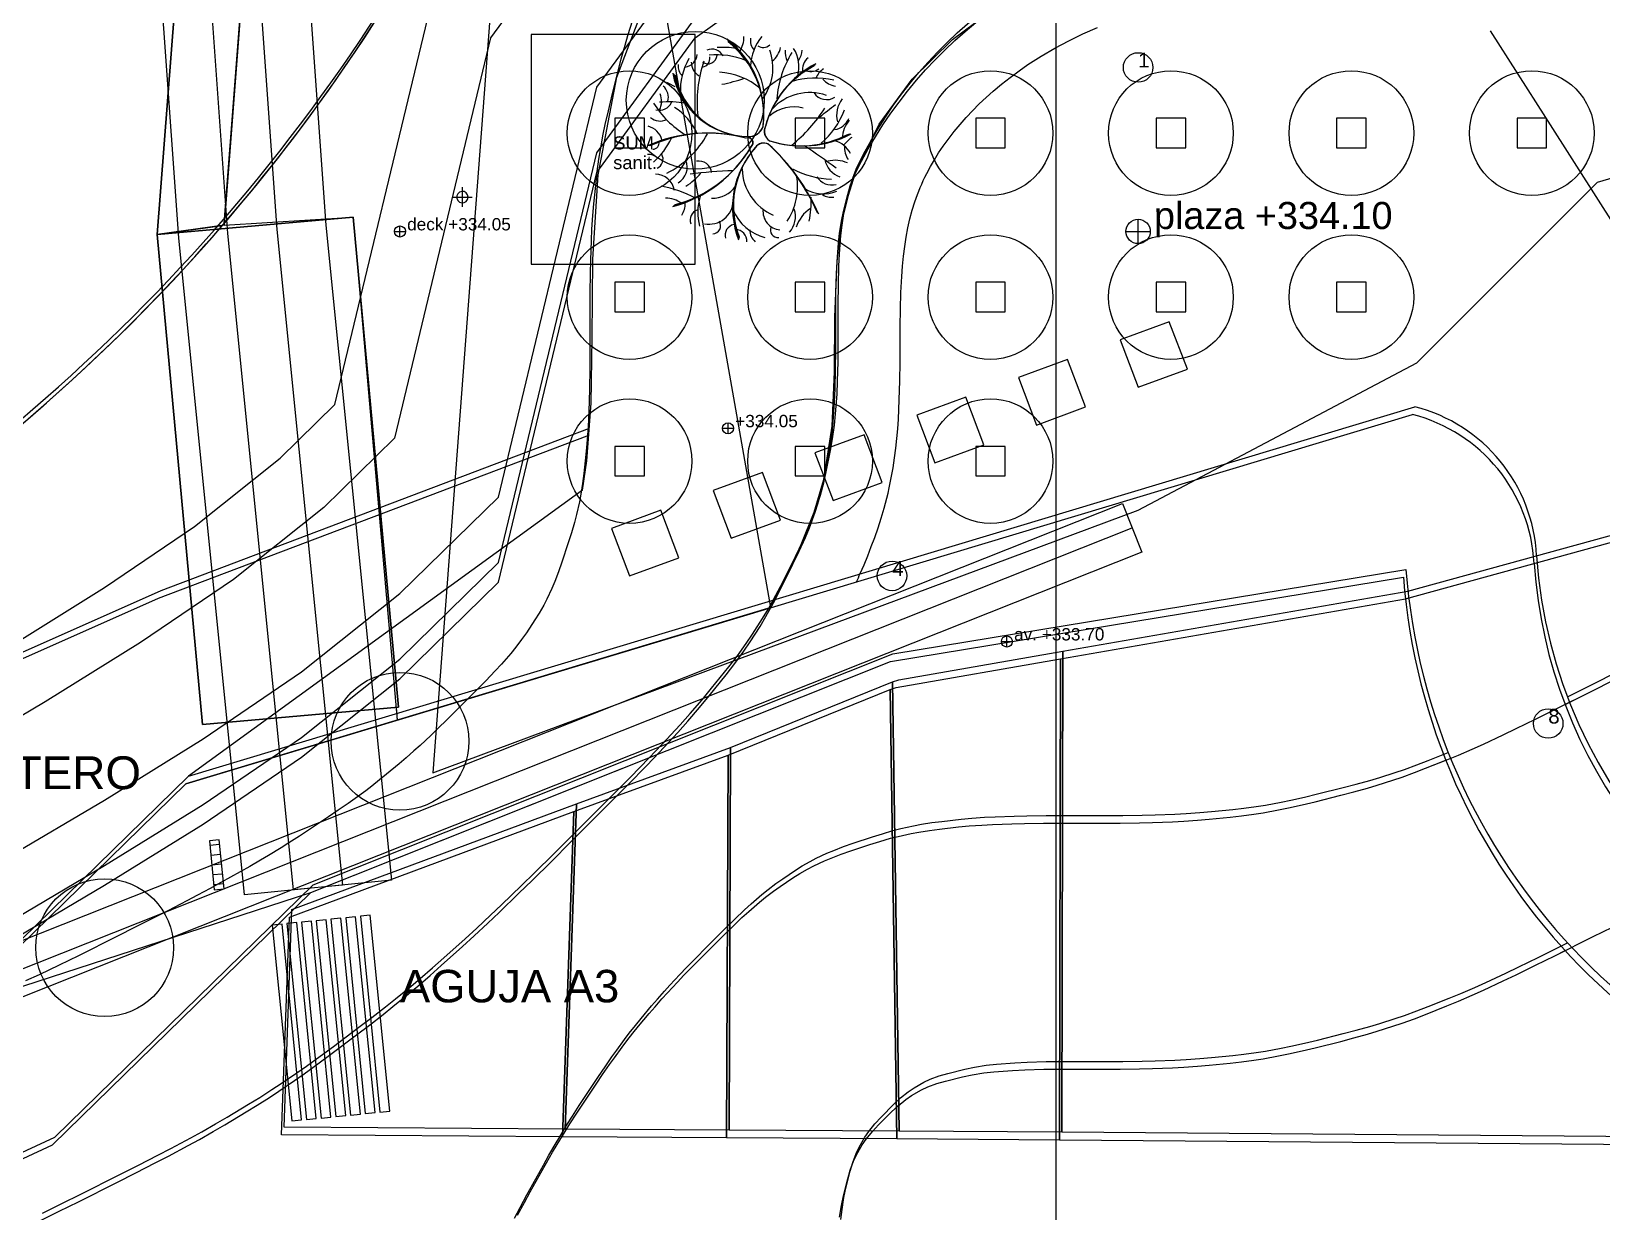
# Model space of a CAD drawing. Header units: metres. Extents: x -1097 to 1588, y -673 to 884.
# Drawn here: x 837.5 to 933.3, y 270.2 to 342.2 of the extents above; entities that cross this region are included whole.
import ezdxf

# ---------------------------------------------------------------- set-up
doc = ezdxf.new("R2010")
doc.units = ezdxf.units.M
doc.layers.get('0').update_dxf_attribs({"lineweight": 0, "plot": 0})
for name, color, linetype, lineweight, plot in [('ARBOLES_PROY', 3, 'Continuous', 0, False), ('CORTES', 1, 'Continuous', 0, False), ('COTAS', 7, 'Continuous', 0, False), ('CRECIDA_Q100', 5, 'Continuous', 0, False), ('ESCALERAS', 7, 'Continuous', 0, False), ('Espacios relajacion', 32, 'Continuous', 0, False), ('EXTENSIONES', 252, 'Continuous', 0, False), ('HATCHS', 7, 'Continuous', 0, False), ('PERGOLADO', 7, 'Continuous', 0, False), ('PLAZA-DISEÑO', 6, 'Continuous', 0, False), ('Plazas de Arribo', 40, 'Continuous', 0, False), ('PROY-TEXTO', 7, 'Continuous', 0, False), ('PROYECCIONES', 7, 'Continuous', 0, False), ('SUDS-CUNETA_VERDE', 3, 'Continuous', 0, False), ('SUDS-JARDIN_LLUVIA', 4, 'Continuous', 0, False), ('SUDS-PASARELA', 30, 'Continuous', 0, False), ('TERRAZAS-GAVIONES', 8, 'Continuous', 0, False), ('TERRENO', 188, 'Continuous', 0, False), ('VEGETACION', 85, 'Continuous', 0, False), ('VISTA', 7, 'Continuous', 0, False), ('VISTA LEJOS', 7, 'Continuous', 0, False)]:
    doc.layers.add(name, color=color, linetype=linetype, lineweight=lineweight, plot=plot)
doc.styles.add('ARIAL', font='arial.ttf')

# ---------------------------------------------------------------- blocks, each defined once
blk = doc.blocks.new('BICICLETERO')
for points in [[(-1.5, -0.3), (1.5, -0.3), (1.5, 0.3), (-1.5, 0.3), (-1.5, -0.3)], [(-1.2, -0.3), (-1.2, 0.3)], [(-0.6, -0.3), (-0.6, 0.3)], [(0, -0.3), (0, 0.3)], [(0.6, -0.3), (0.6, 0.3)], [(1.2, -0.3), (1.2, 0.3)]]:
    blk.add_lwpolyline(points)
blk = doc.blocks.new('LUMINARIA')
for points in [[(-0.6, 0), (0.6, 0)], [(0.35, 0), (0.32, 0.142), (0.234, 0.26), (0.108, 0.333), (-0.037, 0.348), (-0.175, 0.303), (-0.283, 0.206), (-0.342, 0.073), (-0.342, -0.073), (-0.283, -0.206), (-0.175, -0.303), (-0.037, -0.348), (0.108, -0.333), (0.234, -0.26), (0.32, -0.142), (0.35, 0)], [(0, -0.6), (0, 0.6)]]:
    blk.add_lwpolyline(points)

msp = doc.modelspace()

# ---------------------------------------------------------------- linework, layer by layer
at = {"layer": ''}
for points in [[(836.292, 304.74), (841.999, 308.291), (847.474, 312.015), (852.705, 316.174), (856.041, 319.448), (861.82, 343.52), (870.168, 354.919), (878.315, 360.743), (886.326, 364.73), (891.189, 365.786), (894.73, 368.574), (898.884, 372.638), (905.431, 386.61), (914.221, 392.037), (920.221, 395.742), (932.774, 403.493), (939.758, 406.738)], [(947.559, 405.373), (941.3, 403.044), (934.675, 399.965), (922.323, 392.338), (916.323, 388.634), (908.547, 383.833), (902.199, 370.286), (897.374, 365.564), (892.938, 362.072), (887.662, 360.927), (880.382, 357.304), (873.016, 352.038), (865.522, 341.805), (859.663, 317.397), (855.358, 313.173), (849.847, 308.791), (844.181, 304.937), (838.368, 301.321), (832.675, 297.95)]]:
    msp.add_lwpolyline(points, dxfattribs=at)
for points in [[(857.587, 276.189), (856.393, 288.129), (855.796, 288.07), (856.99, 276.129)], [(858.483, 276.278), (857.289, 288.219), (856.692, 288.159), (857.886, 276.219)], [(859.378, 276.368), (858.184, 288.308), (857.587, 288.249), (858.781, 276.308)], [(854.005, 275.831), (852.811, 287.771), (852.214, 287.711), (853.408, 275.771)], [(854.9, 275.92), (853.706, 287.861), (853.109, 287.801), (854.303, 275.861)], [(855.796, 276.01), (854.602, 287.95), (854.005, 287.891), (855.199, 275.95)], [(856.692, 276.099), (855.498, 288.04), (854.9, 287.98), (856.095, 276.04)]]:
    msp.add_lwpolyline(points, close=True, dxfattribs=at)
at = {"layer": 'ARBOLES_PROY'}
for centre, radius in [((878, 337.997), 4.2), ((874, 336), 3.8), ((885, 336), 3.8), ((896, 336), 3.8), ((907, 336), 3.8), ((918, 336), 3.8), ((929, 336), 3.8), ((874, 326), 3.8), ((885, 326), 3.8), ((896, 326), 3.8), ((907, 326), 3.8), ((918, 326), 3.8), ((874, 316), 3.8), ((885, 316), 3.8), ((896, 316), 3.8), ((860, 298.921), 4.2), ((842, 286.336), 4.2)]:
    msp.add_circle(centre, radius, dxfattribs=at)
at = {"layer": 'CORTES'}
msp.add_lwpolyline([(900, 262), (900, 445)], dxfattribs=at)
at = {"layer": 'COTAS'}
for points in [[(860, 329.663), (860, 330.337)], [(905, 329.257), (905, 330.743)], [(859.663, 330), (860.337, 330)], [(904.258, 330), (905.742, 330)], [(879.663, 318), (880.337, 318)], [(880, 317.663), (880, 318.337)], [(896.663, 305), (897.337, 305)], [(897, 304.663), (897, 305.337)]]:
    msp.add_lwpolyline(points, dxfattribs=at)
for centre, radius in [((860, 330), 0.338), ((905, 330), 0.743), ((880, 318), 0.338), ((897, 305), 0.338)]:
    msp.add_circle(centre, radius, dxfattribs=at)
at = {"layer": 'CRECIDA_Q100'}
msp.add_lwpolyline([(836, 291.784), (842, 295.336), (848, 299.069), (854, 303.15), (860, 307.921), (866, 313.809), (872, 338.804), (878, 346.997), (884, 351.285), (890, 354.272), (896, 355.574), (902, 360.297), (908, 366.168), (914, 378.973), (920, 382.678), (926, 386.382), (932, 390.087), (938, 393.791), (944, 396.58), (950, 398.812), (956, 401.044), (962, 403.276), (968, 405.508)], dxfattribs=at)
at = {"layer": 'ESCALERAS'}
for centre, radius, start, end in [((959.218, 312.286), 30, -176.06089, 64.61812), ((959.068, 311.816), 30, 183.93911, 26.81313), ((959.218, 312.286), 38.004, -175.63658, -97.98664), ((959.068, 311.816), 38.004, 184.36342, 262.01336)]:
    msp.add_arc(centre, radius, start, end, dxfattribs=at)
at = {"layer": 'Espacios relajacion'}
msp.add_lwpolyline([(872.434, 364.787), (850.918, 351.671), (849.277, 330.381), (857.146, 330.863), (859.915, 300.991), (859.761, 300.978), (859.828, 300.209), (882.611, 307.068)], close=True, dxfattribs=at)
for points in [[(882.611, 307.068), (872.434, 364.787)], [(849.277, 330.381), (857.146, 330.863)], [(857.146, 330.863), (859.828, 300.209)]]:
    msp.add_lwpolyline(points, dxfattribs=at)
at = {"layer": 'EXTENSIONES'}
msp.add_lwpolyline([(882.611, 307.068), (883.57, 308.99), (884.469, 310.924), (885.246, 312.883), (885.841, 314.881), (886.341, 318.12), (886.481, 321.442), (886.502, 324.806), (886.647, 328.168), (886.798, 329.535), (887.023, 330.888), (887.335, 332.217), (887.746, 333.515), (889.211, 336.536), (891.232, 339.277), (893.683, 341.695), (896.44, 343.747)], dxfattribs=at)
msp.add_lwpolyline([(845.192, 329.821), (857.146, 330.863), (859.915, 300.991), (847.96, 299.949)], close=True, dxfattribs=at)
at = {"layer": 'EXTENSIONES', "color": 253}
msp.add_lwpolyline([(854.567, 289.706), (875.688, 298.117), (875.809, 298.244), (876.932, 299.454), (877.546, 300.135), (878.266, 300.97), (878.852, 301.681), (879.889, 302.977), (880.417, 303.658), (880.964, 304.407), (881.348, 304.974), (881.953, 305.924), (882.308, 306.519), (882.611, 307.068), (846.952, 296.332), (831.202, 280.941), (801.182, 272.333)], close=True, dxfattribs=at)
at = {"layer": 'HATCHS'}
for points in [[(848.841, 376.783), (849.35, 375.815), (852.926, 377.729), (849.277, 330.381), (845.197, 329.824), (848.841, 376.783)], [(845.192, 329.821), (849.179, 330.366)]]:
    msp.add_lwpolyline(points, dxfattribs=at)
at = {"layer": 'HATCHS', "color": 251}
for points in [[(852.924, 377.695), (849.35, 375.815), (848.84, 376.772), (845.197, 329.824), (849.181, 330.368), (849.286, 330.49)], [(857.146, 330.863), (845.192, 329.821), (847.96, 299.949), (859.915, 300.991)]]:
    msp.add_lwpolyline(points, close=True, dxfattribs=at)
at = {"layer": 'PERGOLADO'}
for points in [[(873.221, 339.399), (879.008, 354.62)], [(872.086, 333.447), (873.221, 339.399)], [(871.75, 328.316), (872.086, 333.447)], [(871.721, 323.513), (871.75, 328.316)], [(871.661, 319.539), (871.721, 323.513)], [(871.389, 316.01), (871.661, 319.539)], [(871.133, 314.225), (871.389, 316.01)], [(871.133, 314.225), (847.103, 296.801)], [(847.103, 296.801), (831.353, 281.41)], [(846.952, 296.332), (831.202, 280.941)]]:
    msp.add_lwpolyline(points, dxfattribs=at)
at = {"layer": 'PLAZA-DISEÑO'}
for points in [[(862, 297), (905, 313), (922, 322), (933, 333), (950, 338), (970, 336), (985, 330), (995, 342), (992, 360), (960, 368), (920, 366), (885, 360), (866, 350)], [(868, 328), (878, 328), (878, 342), (868, 342)], [(873.1, 335.1), (874.9, 335.1), (874.9, 336.9), (873.1, 336.9)], [(884.1, 335.1), (885.9, 335.1), (885.9, 336.9), (884.1, 336.9)], [(895.1, 335.1), (896.9, 335.1), (896.9, 336.9), (895.1, 336.9)], [(906.1, 335.1), (907.9, 335.1), (907.9, 336.9), (906.1, 336.9)], [(917.1, 335.1), (918.9, 335.1), (918.9, 336.9), (917.1, 336.9)], [(928.1, 335.1), (929.9, 335.1), (929.9, 336.9), (928.1, 336.9)], [(873.1, 325.1), (874.9, 325.1), (874.9, 326.9), (873.1, 326.9)], [(884.1, 325.1), (885.9, 325.1), (885.9, 326.9), (884.1, 326.9)], [(895.1, 325.1), (896.9, 325.1), (896.9, 326.9), (895.1, 326.9)], [(906.1, 325.1), (907.9, 325.1), (907.9, 326.9), (906.1, 326.9)], [(917.1, 325.1), (918.9, 325.1), (918.9, 326.9), (917.1, 326.9)], [(905, 320.5), (908, 321.6), (906.9, 324.5), (903.9, 323.4)], [(898.8, 318.2), (901.8, 319.3), (900.7, 322.2), (897.7, 321.1)], [(892.6, 315.9), (895.6, 317), (894.5, 319.9), (891.5, 318.8)], [(873.1, 315.1), (874.9, 315.1), (874.9, 316.9), (873.1, 316.9)], [(884.1, 315.1), (885.9, 315.1), (885.9, 316.9), (884.1, 316.9)], [(886.4, 313.6), (889.4, 314.7), (888.3, 317.6), (885.3, 316.5)], [(895.1, 315.1), (896.9, 315.1), (896.9, 316.9), (895.1, 316.9)], [(880.2, 311.3), (883.2, 312.4), (882.1, 315.3), (879.1, 314.2)], [(874, 309), (877, 310.1), (875.9, 313), (872.9, 311.9)]]:
    msp.add_lwpolyline(points, close=True, dxfattribs=at)
for centre in [(905, 340), (890, 309), (930, 300)]:
    msp.add_circle(centre, 0.9, dxfattribs=at)
at = {"layer": 'Plazas de Arribo'}
for points in [[(887.83, 308.64), (887.887, 308.766), (887.944, 308.892), (888.001, 309.019), (888.057, 309.146), (888.29, 309.683), (888.516, 310.229), (888.735, 310.784), (888.946, 311.349), (889.149, 311.932), (889.34, 312.526), (889.518, 313.131), (889.682, 313.748), (889.756, 314.055), (889.826, 314.363), (889.891, 314.671), (889.951, 314.978), (890.007, 315.283), (890.059, 315.587), (890.107, 315.89), (890.15, 316.192), (890.227, 316.792), (890.291, 317.387), (890.343, 317.977), (890.385, 318.561), (890.443, 319.743), (890.474, 320.9), (890.487, 322.031), (890.492, 323.135), (890.497, 324.21), (890.511, 325.256), (890.539, 326.271), (890.589, 327.253), (890.637, 327.876), (890.698, 328.485), (890.773, 329.079), (890.863, 329.659), (890.97, 330.224), (891.092, 330.771), (891.232, 331.301), (891.39, 331.814), (891.465, 332.033), (891.543, 332.25), (891.626, 332.465), (891.714, 332.68), (891.806, 332.894), (891.904, 333.108), (892.005, 333.321), (892.111, 333.534), (892.337, 333.957), (892.58, 334.377), (892.841, 334.794), (893.118, 335.206), (893.781, 336.091), (894.515, 336.948), (895.314, 337.773), (896.171, 338.559), (896.68, 338.985), (897.203, 339.397), (897.739, 339.793), (898.285, 340.172), (899.092, 340.689), (899.919, 341.172), (900.768, 341.623), (901.637, 342.045), (902.529, 342.438)], [(926.467, 342.237), (929.831, 336.958), (933.194, 331.678), (936.558, 326.399)]]:
    msp.add_lwpolyline(points, dxfattribs=at)
at = {"layer": 'PROYECCIONES'}
for centre in [(919.272, 309.273), (919.423, 309.743)]:
    msp.add_arc(centre, 9.878, 2.79516, 75.65625, dxfattribs=at)
at = {"layer": 'SUDS-CUNETA_VERDE'}
msp.add_lwpolyline([(560.293, 261.584), (635.001, 253.615), (719.702, 262.583), (799.374, 272.542), (831.063, 284.426), (904.04, 313.416), (905.222, 310.442), (832.231, 281.446), (832.202, 281.435), (800.321, 269.48), (800.142, 269.424), (799.958, 269.39), (720.084, 259.406), (720.054, 259.402), (635.169, 250.415), (635, 250.406), (634.831, 250.415), (559.943, 258.403), (559.922, 258.405), (484.929, 267.404), (485.31, 270.581), (560.293, 261.584)], close=True, dxfattribs=at)
msp.add_lwpolyline([(485.119, 268.993), (560.113, 259.994), (635, 252.006), (719.885, 260.993), (799.759, 270.978), (831.64, 282.933), (904.631, 311.929)], dxfattribs=at)
at = {"layer": 'SUDS-JARDIN_LLUVIA'}
msp.add_lwpolyline([(846.516, 329.616), (841.511, 399.679), (850.489, 400.321), (855.484, 330.384), (859.478, 290.448), (850.522, 289.552), (846.516, 329.616)], close=True, dxfattribs=at)
at = {"layer": 'SUDS-PASARELA'}
msp.add_lwpolyline([(849.505, 329.872), (844.504, 399.893), (847.496, 400.107), (852.495, 330.128), (856.493, 290.149), (853.507, 289.851), (849.505, 329.872)], close=True, dxfattribs=at)
at = {"layer": 'TERRAZAS-GAVIONES'}
for points in [[(836, 287.784), (842, 291.336), (848, 295.069), (854, 299.15), (860, 303.921), (866, 309.809), (872, 334.804), (878, 342.997), (884, 347.285), (890, 350.272), (896, 351.574), (902, 356.297), (908, 362.168), (914, 374.973), (920, 378.678), (926, 382.382), (932, 386.087), (938, 389.791)], [(836, 286.584), (842, 290.136), (848, 293.869), (854, 297.95), (860, 302.721), (866, 308.609), (872, 333.604), (878, 341.797), (884, 346.085), (890, 349.072), (896, 350.374), (902, 355.097), (908, 360.968), (914, 373.773), (920, 377.478), (926, 381.182), (932, 384.887), (938, 388.591)]]:
    msp.add_lwpolyline(points, dxfattribs=at)
at = {"layer": 'TERRENO'}
for points in [[(819.417, 306.082, 0.154146), (865.195, 354.784, -0.264746), (939.194, 409.395, 0.126184), (1009.141, 440.833, 0.023351), (1019.703, 446.186, -0.201499), (1077.436, 445.722, 0.274025), (1159.999, 467.769, -0.097633), (1218.3, 522.425, -0.025758), (1250.44, 542.74, -0.121791), (1294.226, 555.818, 0.223923), (1324.518, 579.808, -0.189715), (1348.575, 596.166, 0.18602), (1376.088, 613.18, -0.224698), (1469.117, 654.691, 0.185508), (1499.567, 666.615, -0.210652), (1535.207, 677.618)], [(838.051, 269.688), (839.232, 270.264), (840.403, 270.845), (842.736, 272.011), (843.907, 272.602), (845.088, 273.207), (845.885, 273.624), (847.095, 274.272), (847.776, 274.647), (848.612, 275.122), (849.322, 275.539), (850.618, 276.317), (851.3, 276.735), (852.048, 277.21), (852.615, 277.584), (853.565, 278.232), (854.16, 278.65), (854.996, 279.255), (855.792, 279.845), (857.348, 281.012), (858.144, 281.616), (858.98, 282.264), (859.575, 282.74), (860.525, 283.517), (861.092, 283.992), (861.841, 284.64), (862.522, 285.245), (863.818, 286.412), (864.529, 287.06), (865.364, 287.837), (866.045, 288.485), (867.255, 289.652), (868.052, 290.429), (869.233, 291.596), (870.404, 292.762), (872.737, 295.095), (873.898, 296.266), (875.05, 297.447), (875.809, 298.244), (876.932, 299.454), (877.546, 300.135), (878.266, 300.97), (878.852, 301.681), (879.889, 302.977), (880.417, 303.658), (880.964, 304.407), (881.348, 304.974), (881.953, 305.924), (882.308, 306.519), (882.769, 307.355), (883.182, 308.151), (883.959, 309.707), (884.343, 310.503), (884.718, 311.339), (884.958, 311.934), (885.303, 312.884), (885.486, 313.451), (885.687, 314.199), (885.841, 314.881), (886.1, 316.177), (886.225, 316.888), (886.34, 317.723), (886.407, 318.404), (886.494, 319.614), (886.532, 320.411), (886.561, 321.592), (886.571, 322.763), (886.571, 325.096), (886.58, 326.257), (886.609, 327.409), (886.647, 328.168), (886.734, 329.291), (886.801, 329.905), (886.916, 330.625), (887.041, 331.211), (887.3, 332.248), (887.454, 332.776), (887.655, 333.323), (887.746, 333.515, -0.255092), (908.973, 348.564, 0.197037)]]:
    msp.add_lwpolyline(points, format="xyb", dxfattribs=at)
for points in [[(874.182, 342.885), (873.879, 341.934), (873.702, 341.339), (873.471, 340.504), (873.265, 339.707), (872.876, 338.152), (872.684, 337.355), (872.497, 336.52), (872.377, 335.925), (872.204, 334.974), (872.113, 334.408), (872.012, 333.659), (871.935, 332.977), (871.806, 331.681), (871.743, 330.971), (871.686, 330.136), (871.652, 329.454), (871.609, 328.245), (871.59, 327.448), (871.575, 326.267), (871.57, 325.096), (871.57, 322.763), (871.566, 321.596), (871.551, 320.43), (871.532, 319.652), (871.489, 318.486), (871.455, 317.838), (871.398, 317.06), (871.335, 316.412), (871.206, 315.246), (871.129, 314.641), (871.028, 313.993), (870.937, 313.518), (870.764, 312.74), (870.644, 312.265), (870.457, 311.617), (870.265, 311.012), (869.876, 309.846), (869.669, 309.255), (869.439, 308.651), (869.261, 308.233), (868.959, 307.585), (868.767, 307.211), (868.493, 306.735), (868.229, 306.318), (867.711, 305.54), (867.418, 305.122), (867.058, 304.647), (866.751, 304.273), (866.189, 303.625), (865.81, 303.207), (865.234, 302.602), (864.653, 302.012), (863.487, 300.846), (862.897, 300.26), (862.292, 299.67), (861.874, 299.271), (861.226, 298.666), (860.852, 298.326), (860.377, 297.908), (859.959, 297.553), (859.181, 296.905), (858.764, 296.564), (858.288, 296.189), (857.914, 295.906), (857.266, 295.431), (856.848, 295.133), (856.244, 294.716), (855.653, 294.317), (854.487, 293.54), (853.882, 293.141), (853.234, 292.724), (852.759, 292.426), (851.981, 291.951), (851.506, 291.668), (850.858, 291.293), (850.253, 290.953), (849.087, 290.305), (848.439, 289.949), (847.661, 289.532), (847.013, 289.191), (845.847, 288.586), (845.069, 288.188), (843.903, 287.597), (842.736, 287.012), (840.403, 285.845), (839.223, 285.264), (838.013, 284.688), (837.178, 284.309)], [(867.173, 270.019), (867.591, 270.797), (867.946, 271.445), (868.594, 272.611), (868.935, 273.216), (869.309, 273.864), (869.593, 274.339), (870.068, 275.117), (870.365, 275.592), (870.783, 276.24), (871.182, 276.845), (871.959, 278.012), (872.358, 278.602), (872.775, 279.207), (873.073, 279.624), (873.548, 280.272), (873.831, 280.647), (874.206, 281.122), (874.546, 281.54), (875.194, 282.317), (875.55, 282.735), (875.967, 283.21), (876.308, 283.584), (876.913, 284.232), (877.311, 284.65), (877.902, 285.255), (878.487, 285.845), (879.654, 287.012), (880.244, 287.593), (880.849, 288.169), (881.266, 288.548), (881.915, 289.109), (882.289, 289.417), (882.764, 289.777), (883.182, 290.069), (883.959, 290.588), (884.377, 290.852), (884.852, 291.125), (885.227, 291.317), (885.875, 291.62), (886.292, 291.797), (886.897, 292.028), (887.487, 292.234), (888.654, 292.623), (889.259, 292.815), (889.907, 293.002), (890.382, 293.122), (891.159, 293.295), (891.635, 293.386), (892.283, 293.487), (892.888, 293.564), (894.054, 293.693), (894.702, 293.756), (895.48, 293.813), (896.128, 293.847), (897.294, 293.89), (898.072, 293.909), (899.238, 293.924), (900.404, 293.929), (902.737, 293.929), (903.908, 293.933), (905.089, 293.948), (905.886, 293.967), (907.096, 294.01), (907.777, 294.044), (908.613, 294.101), (909.323, 294.164), (910.619, 294.293), (911.301, 294.37), (912.049, 294.471), (912.616, 294.562), (913.566, 294.735), (914.161, 294.855), (914.997, 295.042), (915.794, 295.234), (917.349, 295.623), (918.146, 295.829), (918.981, 296.06), (919.576, 296.237), (920.526, 296.54), (921.093, 296.732), (921.842, 297.006), (922.523, 297.27), (923.819, 297.788), (924.53, 298.081), (925.365, 298.441), (926.046, 298.748), (927.256, 299.31), (928.053, 299.689), (929.234, 300.265), (930.405, 300.846), (932.738, 302.012), (933.899, 302.602)], [(886.801, 269.904), (886.916, 270.624), (887.041, 271.21), (887.3, 272.247), (887.454, 272.775), (887.655, 273.322), (887.838, 273.706), (888.183, 274.311), (888.423, 274.666), (888.798, 275.127), (889.182, 275.539), (889.959, 276.317), (890.372, 276.701), (890.833, 277.075), (891.188, 277.315), (891.793, 277.661), (892.177, 277.844), (892.724, 278.045), (893.252, 278.199), (894.289, 278.458), (894.875, 278.583), (895.595, 278.698), (896.209, 278.765), (897.332, 278.852), (898.091, 278.89), (899.243, 278.919), (900.404, 278.928), (902.737, 278.928), (903.908, 278.933), (905.089, 278.948), (905.886, 278.967), (907.096, 279.01), (907.777, 279.044), (908.613, 279.101), (909.323, 279.164), (910.619, 279.293), (911.301, 279.37), (912.049, 279.471), (912.616, 279.562), (913.566, 279.735), (914.161, 279.855), (914.997, 280.042), (915.794, 280.234), (917.349, 280.623), (918.146, 280.829), (918.981, 281.06), (919.576, 281.237), (920.526, 281.54), (921.093, 281.732), (921.842, 282.005), (922.523, 282.269), (923.819, 282.788), (924.53, 283.08), (925.365, 283.44), (926.046, 283.748), (927.256, 284.309), (928.053, 284.688), (929.234, 285.264), (930.405, 285.845), (932.738, 287.012), (933.909, 287.588)]]:
    msp.add_lwpolyline(points, dxfattribs=at)
at = {"layer": 'VEGETACION'}
for centre, radius, start, end in [((876.321, 337.133), 5.862, -7.01261, 51.76086), ((879.102, 341.899), 1.869, -30.31086, -0.13685), ((882.198, 341.639), 0.839, 169.67781, -136.28872), ((884.371, 339.974), 3, 140.20303, 178.19473), ((877.251, 340.882), 0.878, -80.57325, -5.45985), ((879.003, 340.343), 0.775, 26.98899, 112.35361), ((879.325, 336.016), 4.754, 68.3223, 95.67587), ((879.621, 334.651), 6.571, 82.33941, 92.54677), ((876.378, 337.119), 5.803, -7.01261, 51.76086), ((876.434, 337.104), 5.745, -7.01261, 51.76086), ((876.49, 337.09), 5.686, -7.01261, 51.76086), ((882.144, 341.795), 0.58, -125.06785, -46.75849), ((879.602, 339.974), 3.133, -37.03996, 20.27839), ((881.84, 341.474), 1.382, -52.21385, -10.74588), ((889.22, 337.621), 6.258, 148.36683, 175.73086), ((884.836, 340.929), 1.353, 174.4694, -156.12237), ((882.146, 340.026), 2.176, -14.12065, 31.52713), ((883.472, 341.072), 1.04, -37.87568, -0.69377), ((877.809, 340.107), 0.855, 175.5863, -134.2924), ((880.942, 338.613), 3.845, 149.94734, -176.82535), ((878.698, 340.311), 0.939, 178.87088, -119.62745), ((885.975, 337.878), 7.859, 161.42441, -173.90455), ((878.782, 340.768), 0.548, -126.83758, -2.22247), ((878.335, 340.565), 0.561, -77.85985, 7.89186), ((887.925, 334.891), 5.846, 117.23254, 165.08268), ((887.986, 334.883), 5.906, 117.23254, 165.08268), ((888.048, 334.874), 5.967, 117.23254, 165.08268), ((888.109, 334.866), 6.027, 117.23254, 165.08268), ((885.464, 339.868), 0.93, 129.13352, -169.79062), ((885.055, 340.565), 0.81, -119.40791, -53.77718), ((886.472, 338.894), 1.206, 122.42615, 158.39057), ((875.436, 338.165), 0.931, -14.60648, 49.15979), ((873.77, 333.561), 6.054, 60.2465, 65.67795), ((881.277, 340.521), 4.73, -169.39915, -90.61113), ((881.284, 340.473), 4.683, -169.39915, -90.61113), ((881.291, 340.425), 4.635, -169.39915, -90.61113), ((881.298, 340.376), 4.588, -169.39915, -90.61113), ((879.281, 335.615), 4.093, 49.1819, 87.28655), ((877.436, 350.09), 11.329, -78.88119, -71.62327), ((885.345, 334.361), 4.996, 77.26203, 107.34819), ((886.67, 339.991), 1.128, -141.31419, -95.81178), ((874.696, 337.946), 1.251, -25.45632, 21.23769), ((876.391, 330.547), 7.353, 81.86691, 94.41278), ((884.983, 335.35), 3.119, 70.80163, 137.40588), ((886.011, 338.961), 0.922, -146.51659, -56.55935), ((888.312, 337.071), 1.693, 143.15964, -166.58772), ((875.847, 337.611), 0.88, -130.29884, -61.78587), ((880.575, 341.019), 6.03, -148.02706, -121.83538), ((875.799, 338.213), 0.827, -103.47011, -23.89102), ((874.834, 334.529), 3.584, 23.33462, 57.91194), ((883.993, 335.405), 2.189, 74.31841, 131.55014), ((877.918, 342.637), 9.484, -50.96163, -32.70067), ((895.016, 326.053), 14.413, 125.94383, 130.94741), ((882.321, 339.24), 5.12, -49.01403, -20.95397), ((878.742, 327.12), 8.881, 74.72725, 114.24073), ((874.857, 335.302), 1.149, 14.16374, 76.17617), ((878.774, 327.206), 8.792, 74.72725, 114.24073), ((878.806, 327.292), 8.703, 74.72725, 114.24073), ((878.838, 327.377), 8.615, 74.72725, 114.24073), ((881.277, 336.698), 0.907, -93.13221, -17.97388), ((881.283, 336.688), 0.898, -93.13221, -17.97388), ((881.29, 336.677), 0.889, -93.13221, -17.97388), ((881.297, 336.667), 0.88, -93.13221, -17.97388), ((882.866, 336.1), 0.66, 153.41984, -121.27123), ((882.876, 336.105), 0.667, 153.41984, -121.27123), ((882.885, 336.109), 0.674, 153.41984, -121.27123), ((882.894, 336.113), 0.681, 153.41984, -121.27123), ((886.312, 337.324), 1.134, -79.471, -22.67378), ((888.789, 335.59), 1.835, 139.45159, 176.95737), ((875.407, 335.399), 0.39, -87.47941, 11.74599), ((872.268, 337.761), 4.762, -47.90984, -25.81356), ((873.606, 338.782), 5.869, -63.07438, -28.86719), ((874.553, 339.189), 7.95, -74.86791, -30.40238), ((874.627, 339.154), 7.87, -74.86791, -30.40238), ((874.701, 339.119), 7.791, -74.86791, -30.40238), ((874.775, 339.084), 7.711, -74.86791, -30.40238), ((885.785, 331.457), 5.509, 138.41245, -158.97879), ((885.747, 331.499), 5.454, 138.41245, -158.97879), ((885.709, 331.542), 5.399, 138.41245, -158.97879), ((885.67, 331.584), 5.344, 138.41245, -158.97879), ((881.209, 335.404), 0.311, -49.80286, 114.20931), ((881.216, 335.407), 0.308, -49.80286, 114.20931), ((881.224, 335.409), 0.305, -49.80286, 114.20931), ((881.231, 335.412), 0.302, -49.80286, 114.20931), ((882.189, 334.747), 0.64, 64.15715, 144.97171), ((882.187, 334.756), 0.634, 64.15715, 144.97171), ((882.184, 334.765), 0.627, 64.15715, 144.97171), ((882.182, 334.775), 0.621, 64.15715, 144.97171), ((873.985, 326.123), 12.511, 23.86454, 47.40587), ((873.903, 326.025), 12.64, 23.86454, 47.40587), ((873.821, 325.926), 12.769, 23.86454, 47.40587), ((873.739, 325.828), 12.898, 23.86454, 47.40587), ((884.453, 341.427), 6.199, -108.13167, -62.2585), ((884.478, 341.486), 6.263, -108.13167, -62.2585), ((884.504, 341.545), 6.327, -108.13167, -62.2585), ((884.53, 341.605), 6.391, -108.13167, -62.2585), ((850.275, 284.113), 61.595, 53.87007, 56.06767), ((886.12, 334.063), 1.513, 26.97872, 76.13005), ((894.581, 327.563), 10.79, 130.7293, 134.41442), ((888.405, 335.114), 1.306, 175.41939, -146.01117), ((875.105, 333.7), 0.997, 52.25184, 90.5793), ((875.428, 334.418), 0.61, -65.70951, 27.14006), ((876.447, 333.915), 1.069, -61.51977, 22.95033), ((878.225, 333.511), 0.78, 6.63564, 100.13385), ((887.248, 334.644), 1.374, -169.09926, -108.54581), ((886.539, 332.555), 1.784, 65.24594, 104.85446), ((875.538, 332.275), 1.222, 10.88374, 88.48923), ((875.458, 335.992), 3.781, -58.5365, -40.24403), ((881.26, 305.141), 28.581, 91.89585, 97.18239), ((884.012, 333.885), 3.15, -178.6401, -113.40996), ((880.522, 332.722), 3.722, -34.2307, 10.37313), ((886.526, 338.851), 5.671, -117.27146, -92.28607), ((886.319, 333.88), 1.045, -148.92217, -74.86876), ((874.218, 324.548), 8.396, 63.11546, 78.20425), ((879.089, 333.685), 1.651, -93.06078, -33.79545), ((885.811, 334.379), 2.092, -122.25906, -66.98973), ((886.324, 333.163), 1.081, -121.91184, -83.51776), ((876.182, 330.301), 1.735, 55.05214, 89.71285), ((876.089, 331.717), 1.306, -33.66519, 0.2761), ((878.348, 330.685), 0.66, 109.77659, -161.16161), ((881.358, 331.167), 3.202, 162.29182, -164.58266), ((878.849, 331.91), 1.466, -101.26434, -1.15026), ((882.952, 332.408), 2.858, -157.33263, -104.24202), ((883.246, 331.219), 1.115, 172.80158, -94.34358), ((882.688, 330.904), 1.423, -42.05543, 18.62735), ((886.36, 329.482), 2.347, 124.73116, 160.55197), ((879.092, 331.802), 5.974, -11.32784, 2.75208), ((879.038, 330.358), 0.513, -86.06631, 31.73431), ((880.492, 329.76), 0.675, 102.03316, -164.99288), ((883.035, 330.09), 0.456, 157.63517, -83.3031), ((880.459, 329.411), 0.696, -2.81364, 89.85899), ((882.151, 330.034), 0.818, 174.9157, -126.47299)]:
    msp.add_arc(centre, radius, start, end, dxfattribs=at)
at = {"layer": 'VISTA'}
for points in [[(846.952, 296.332), (921.719, 318.843)], [(847.103, 296.801), (921.87, 319.313)], [(890.049, 304.245), (921.325, 309.394)], [(889.898, 303.776), (921.174, 308.925)], [(854.567, 289.706), (889.898, 303.776)], [(854.717, 290.176), (890.049, 304.245)], [(854.717, 290.176), (838.967, 274.785)], [(854.567, 289.706), (838.816, 274.315)], [(831.498, 271.318), (838.967, 274.785)], [(831.347, 270.849), (838.816, 274.315)]]:
    msp.add_lwpolyline(points, dxfattribs=at)
at = {"layer": 'VISTA LEJOS'}
for points in [[(820.419, 306.65, 0.15149), (865.195, 354.784, -0.264746), (939.194, 409.395, 0.126184), (1009.141, 440.833, 0.023351), (1019.703, 446.186, -0.201499), (1077.436, 445.722, 0.274025), (1159.999, 467.769, -0.097633), (1218.3, 522.425, -0.025758), (1250.44, 542.74, -0.121791), (1294.226, 555.818, 0.223923), (1324.518, 579.808, -0.189715), (1348.575, 596.166, 0.18602), (1376.088, 613.18, -0.224698), (1469.117, 654.691, 0.185508), (1499.567, 666.615, -0.210652), (1535.207, 677.618)], [(820.57, 307.12, 0.15149), (865.346, 355.253, -0.264746), (939.345, 409.865, 0.126184), (1009.291, 441.302, 0.023351), (1019.854, 446.656, -0.201499), (1077.587, 446.192, 0.274025), (1160.15, 468.238, -0.097633), (1218.451, 522.895, -0.025758), (1250.59, 543.21, -0.121791), (1294.377, 556.288, 0.223923), (1324.669, 580.278, -0.189715), (1348.725, 596.636, 0.18602), (1376.239, 613.65, -0.224698), (1469.268, 655.161, 0.185508), (1499.718, 667.085, -0.210652), (1535.358, 678.087)], [(838.051, 269.688), (839.232, 270.264), (840.403, 270.845), (842.736, 272.011), (843.907, 272.602), (845.088, 273.207), (845.885, 273.624), (847.095, 274.272), (847.776, 274.647), (848.612, 275.122), (849.322, 275.539), (850.618, 276.317), (851.3, 276.735), (852.048, 277.21), (852.615, 277.584), (853.565, 278.232), (854.16, 278.65), (854.996, 279.255), (855.792, 279.845), (857.348, 281.012), (858.144, 281.616), (858.98, 282.264), (859.575, 282.74), (860.525, 283.517), (861.092, 283.992), (861.841, 284.64), (862.522, 285.245), (863.818, 286.412), (864.529, 287.06), (865.364, 287.837), (866.045, 288.485), (867.255, 289.652), (868.052, 290.429), (869.233, 291.596), (870.404, 292.762), (872.737, 295.095), (873.898, 296.266), (875.05, 297.447), (875.809, 298.244), (876.932, 299.454), (877.546, 300.135), (878.266, 300.97), (878.852, 301.681), (879.889, 302.977), (880.417, 303.658), (880.964, 304.407), (881.348, 304.974), (881.953, 305.924), (882.308, 306.519), (882.769, 307.355), (883.182, 308.151), (883.959, 309.707), (884.343, 310.503), (884.718, 311.339), (884.958, 311.934), (885.303, 312.884), (885.486, 313.451), (885.687, 314.199), (885.841, 314.881), (886.1, 316.177), (886.225, 316.888), (886.34, 317.723), (886.407, 318.404), (886.494, 319.614), (886.532, 320.411), (886.561, 321.592), (886.571, 322.763), (886.571, 325.096), (886.58, 326.257), (886.609, 327.409), (886.647, 328.168), (886.734, 329.291), (886.801, 329.905), (886.916, 330.625), (887.041, 331.211), (887.3, 332.248), (887.454, 332.776), (887.655, 333.323), (887.746, 333.515, -0.255092), (908.973, 348.564, 0.197037)], [(838.202, 270.158), (839.383, 270.734), (840.554, 271.315), (842.887, 272.481), (844.058, 273.071), (845.239, 273.676), (846.036, 274.094), (847.245, 274.742), (847.927, 275.116), (848.762, 275.592), (849.473, 276.009), (850.769, 276.787), (851.45, 277.204), (852.199, 277.68), (852.766, 278.054), (853.716, 278.702), (854.311, 279.12), (855.146, 279.724), (855.943, 280.315), (857.498, 281.481), (858.295, 282.086), (859.13, 282.734), (859.726, 283.209), (860.676, 283.987), (861.243, 284.462), (861.991, 285.11), (862.673, 285.715), (863.969, 286.881), (864.679, 287.529), (865.515, 288.307), (866.196, 288.955), (867.406, 290.121), (868.203, 290.899), (869.383, 292.065), (870.555, 293.232), (872.888, 295.565), (874.049, 296.736), (875.201, 297.917), (875.96, 298.714), (877.083, 299.923), (877.697, 300.605), (878.417, 301.44), (879.003, 302.15), (880.04, 303.447), (880.568, 304.128), (881.115, 304.877), (881.499, 305.443), (882.104, 306.394), (882.459, 306.989), (882.92, 307.824), (883.332, 308.621), (884.11, 310.176), (884.494, 310.973), (884.869, 311.808), (885.109, 312.404), (885.454, 313.354), (885.637, 313.92), (885.838, 314.669), (885.992, 315.351), (886.251, 316.647), (886.376, 317.357), (886.491, 318.192), (886.558, 318.874), (886.645, 320.084), (886.683, 320.88), (886.712, 322.061), (886.721, 323.233), (886.721, 325.565), (886.731, 326.727), (886.76, 327.879), (886.798, 328.637), (886.885, 329.761), (886.952, 330.375), (887.067, 331.095), (887.192, 331.681), (887.451, 332.718), (887.605, 333.246), (887.806, 333.793), (887.897, 333.984, -0.255092), (909.124, 349.034, 0.197037)]]:
    msp.add_lwpolyline(points, format="xyb", dxfattribs=at)
for points in [[(921.299, 307.599), (993.358, 327.415)], [(921.449, 308.069), (993.509, 327.885)], [(871.542, 317.996), (845.417, 308.099)], [(871.391, 317.526), (845.266, 307.629)], [(845.266, 307.629), (794.878, 285.22)], [(845.417, 308.099), (795.029, 285.69)], [(900.259, 303.951), (921.299, 307.599)], [(900.41, 304.42), (921.449, 308.069)], [(890.41, 302.67), (900.41, 304.42)], [(900.41, 304.42), (900.347, 275.077)], [(900.347, 275.077), (900.41, 304.42)], [(890.259, 302.201), (900.259, 303.951)], [(900.259, 303.951), (900.197, 274.607)], [(900.197, 274.607), (900.259, 303.951)], [(880.16, 298.545), (890.035, 302.545)], [(890.035, 302.545), (890.41, 302.67)], [(890.035, 302.545), (890.441, 275.139)], [(890.441, 275.139), (890.035, 302.545)], [(931.025, 301.156), (932.738, 302.012), (933.899, 302.602)], [(931.176, 301.626), (932.889, 302.482), (934.05, 303.072)], [(880.009, 298.076), (889.884, 302.076)], [(889.884, 302.076), (890.259, 302.201)], [(889.884, 302.076), (890.29, 274.67)], [(890.29, 274.67), (889.884, 302.076)], [(866.983, 269.841), (867.324, 270.489), (867.742, 271.267), (868.097, 271.915), (868.745, 273.081), (869.086, 273.686), (869.46, 274.334), (869.743, 274.809), (870.219, 275.587), (870.516, 276.062), (870.934, 276.71), (871.332, 277.315), (872.11, 278.481), (872.508, 279.072), (872.926, 279.676), (873.224, 280.094), (873.699, 280.742), (873.982, 281.116), (874.356, 281.592), (874.697, 282.009), (875.345, 282.787), (875.7, 283.204), (876.118, 283.68), (876.459, 284.054), (877.064, 284.702), (877.462, 285.12), (878.052, 285.725), (878.638, 286.315), (879.804, 287.481), (880.395, 288.062), (881, 288.638), (881.417, 289.017), (882.065, 289.579), (882.44, 289.886), (882.915, 290.246), (883.332, 290.539), (884.11, 291.057), (884.528, 291.321), (885.003, 291.595), (885.377, 291.787), (886.025, 292.089), (886.443, 292.267), (887.048, 292.497), (887.638, 292.704), (888.805, 293.093), (889.409, 293.285), (890.057, 293.472), (890.533, 293.592), (891.31, 293.765), (891.785, 293.856), (892.433, 293.957), (893.038, 294.034), (894.205, 294.163), (894.853, 294.226), (895.63, 294.283), (896.278, 294.317), (897.445, 294.36), (898.222, 294.379), (899.389, 294.394), (900.555, 294.398), (902.888, 294.398), (904.059, 294.403), (905.24, 294.418), (906.037, 294.437), (907.247, 294.48), (907.928, 294.514), (908.763, 294.571), (909.474, 294.634), (910.77, 294.763), (911.451, 294.84), (912.2, 294.941), (912.767, 295.032), (913.717, 295.205), (914.312, 295.325), (915.147, 295.512), (915.944, 295.704), (917.499, 296.093), (918.296, 296.299), (919.132, 296.53), (919.727, 296.707), (920.677, 297.01), (921.244, 297.202), (921.992, 297.475), (922.674, 297.739), (923.908, 298.233)], [(867.173, 270.019), (867.591, 270.797), (867.946, 271.445), (868.594, 272.611), (868.935, 273.216), (869.309, 273.864), (869.593, 274.339), (870.068, 275.117), (870.365, 275.592), (870.783, 276.24), (871.182, 276.845), (871.959, 278.012), (872.358, 278.602), (872.775, 279.207), (873.073, 279.624), (873.548, 280.272), (873.831, 280.647), (874.206, 281.122), (874.546, 281.54), (875.194, 282.317), (875.55, 282.735), (875.967, 283.21), (876.308, 283.584), (876.913, 284.232), (877.311, 284.65), (877.902, 285.255), (878.487, 285.845), (879.654, 287.012), (880.244, 287.593), (880.849, 288.169), (881.266, 288.548), (881.915, 289.109), (882.289, 289.417), (882.764, 289.777), (883.182, 290.069), (883.959, 290.588), (884.377, 290.852), (884.852, 291.125), (885.227, 291.317), (885.875, 291.62), (886.292, 291.797), (886.897, 292.028), (887.487, 292.234), (888.654, 292.623), (889.259, 292.815), (889.907, 293.002), (890.382, 293.122), (891.159, 293.295), (891.635, 293.386), (892.283, 293.487), (892.888, 293.564), (894.054, 293.693), (894.702, 293.756), (895.48, 293.813), (896.128, 293.847), (897.294, 293.89), (898.072, 293.909), (899.238, 293.924), (900.404, 293.929), (902.737, 293.929), (903.908, 293.933), (905.089, 293.948), (905.886, 293.967), (907.096, 294.01), (907.777, 294.044), (908.613, 294.101), (909.323, 294.164), (910.619, 294.293), (911.301, 294.37), (912.049, 294.471), (912.616, 294.562), (913.566, 294.735), (914.161, 294.855), (914.997, 295.042), (915.794, 295.234), (917.349, 295.623), (918.146, 295.829), (918.981, 296.06), (919.576, 296.237), (920.526, 296.54), (921.093, 296.732), (921.842, 297.006), (922.523, 297.27), (923.758, 297.763)], [(870.603, 294.638), (880.009, 298.076)], [(870.754, 295.108), (880.16, 298.545)], [(880.009, 298.076), (879.915, 274.732)], [(879.915, 274.732), (880.009, 298.076)], [(880.16, 298.545), (880.066, 275.202)], [(880.066, 275.202), (880.16, 298.545)], [(853.41, 288.67), (870.754, 295.108)], [(870.754, 295.108), (870.066, 275.264)], [(870.066, 275.264), (870.754, 295.108)], [(853.259, 288.201), (870.603, 294.638)], [(870.603, 294.638), (869.915, 274.795)], [(869.915, 274.795), (870.603, 294.638)], [(852.79, 274.92), (853.259, 288.201)], [(852.941, 275.389), (853.41, 288.67)], [(886.885, 269.759), (886.952, 270.374), (887.067, 271.094), (887.192, 271.679), (887.451, 272.716), (887.605, 273.244), (887.806, 273.791), (887.989, 274.175), (888.334, 274.78), (888.574, 275.136), (888.949, 275.596), (889.333, 276.009), (890.11, 276.787), (890.523, 277.171), (890.984, 277.545), (891.339, 277.785), (891.944, 278.131), (892.328, 278.313), (892.875, 278.515), (893.403, 278.668), (894.44, 278.928), (895.026, 279.052), (895.746, 279.168), (896.36, 279.235), (897.483, 279.321), (898.242, 279.36), (899.394, 279.388), (900.555, 279.398), (902.888, 279.398), (904.059, 279.403), (905.24, 279.417), (906.037, 279.436), (907.247, 279.48), (907.928, 279.513), (908.763, 279.571), (909.474, 279.633), (910.77, 279.763), (911.451, 279.84), (912.2, 279.94), (912.767, 280.032), (913.717, 280.204), (914.312, 280.324), (915.147, 280.512), (915.944, 280.704), (917.499, 281.092), (918.296, 281.299), (919.132, 281.529), (919.727, 281.707), (920.677, 282.009), (921.244, 282.201), (921.992, 282.475), (922.674, 282.739), (923.97, 283.257), (924.68, 283.55), (925.516, 283.91), (926.197, 284.217), (927.407, 284.779), (928.204, 285.158), (929.385, 285.734), (930.556, 286.315), (931.183, 286.629)], [(886.801, 269.904), (886.916, 270.624), (887.041, 271.21), (887.3, 272.247), (887.454, 272.775), (887.655, 273.322), (887.838, 273.706), (888.183, 274.311), (888.423, 274.666), (888.798, 275.127), (889.182, 275.539), (889.959, 276.317), (890.372, 276.701), (890.833, 277.075), (891.188, 277.315), (891.793, 277.661), (892.177, 277.844), (892.724, 278.045), (893.252, 278.199), (894.289, 278.458), (894.875, 278.583), (895.595, 278.698), (896.209, 278.765), (897.332, 278.852), (898.091, 278.89), (899.243, 278.919), (900.404, 278.928), (902.737, 278.928), (903.908, 278.933), (905.089, 278.948), (905.886, 278.967), (907.096, 279.01), (907.777, 279.044), (908.613, 279.101), (909.323, 279.164), (910.619, 279.293), (911.301, 279.37), (912.049, 279.471), (912.616, 279.562), (913.566, 279.735), (914.161, 279.855), (914.997, 280.042), (915.794, 280.234), (917.349, 280.623), (918.146, 280.829), (918.981, 281.06), (919.576, 281.237), (920.526, 281.54), (921.093, 281.732), (921.842, 282.005), (922.523, 282.269), (923.819, 282.788), (924.53, 283.08), (925.365, 283.44), (926.046, 283.748), (927.256, 284.309), (928.053, 284.688), (929.234, 285.264), (930.405, 285.845), (931.032, 286.159)], [(869.915, 274.795), (852.79, 274.92)], [(852.79, 274.92), (852.79, 274.92)], [(870.066, 275.264), (852.941, 275.389)], [(852.941, 275.389), (852.941, 275.389)], [(879.915, 274.732), (869.915, 274.795)], [(880.066, 275.202), (870.066, 275.264)], [(879.915, 274.732), (879.915, 274.732)], [(890.29, 274.67), (879.915, 274.732)], [(880.066, 275.202), (880.066, 275.202)], [(890.441, 275.139), (880.066, 275.202)], [(890.441, 275.139), (890.441, 275.139)], [(900.347, 275.077), (890.441, 275.139)], [(953.938, 274.651), (900.347, 275.077)], [(890.29, 274.67), (890.29, 274.67)], [(900.197, 274.607), (890.29, 274.67)], [(953.787, 274.181), (900.197, 274.607)]]:
    msp.add_lwpolyline(points, dxfattribs=at)

# ---------------------------------------------------------------- block references
at = {"layer": ''}
msp.add_blockref('LUMINARIA', (863.808, 332.095), dxfattribs=at)
at = {"layer": '', "rotation": 95.71059313749964}
msp.add_blockref('BICICLETERO', (848.831, 291.393), dxfattribs=at)

# ---------------------------------------------------------------- texts
at = {"layer": 'COTAS', "style": 'ARIAL'}
for s, height, p in [('plaza +334.10', 1.65, (905.965, 330.149)), ('deck +334.05', 0.75, (860.439, 330.067)), ('+334.05', 0.75, (880.439, 318.067)), ('av. +333.70', 0.75, (897.439, 305.067))]:
    msp.add_text(s, height=height, dxfattribs=at).set_placement(p)
at = {"layer": 'PLAZA-DISEÑO', "style": 'ARIAL'}
for s, height, p in [('1', 0.9, (905, 340)), ('SUM', 0.8, (873, 335)), ('sanit.', 0.8, (873, 333.8)), ('4', 0.9, (890, 309)), ('8', 0.9, (930, 300))]:
    msp.add_text(s, height=height, dxfattribs=at).set_placement(p)
at = {"layer": 'PROY-TEXTO', "style": 'ARIAL'}
msp.add_text('PASEO COSTERO', height=2, dxfattribs=at).set_placement((820, 296))
at = {"layer": 'SUDS-PASARELA', "style": 'ARIAL'}
msp.add_text('AGUJA A3', height=1.98, dxfattribs=at).set_placement((860, 283))

doc.saveas('drawing.dxf')
